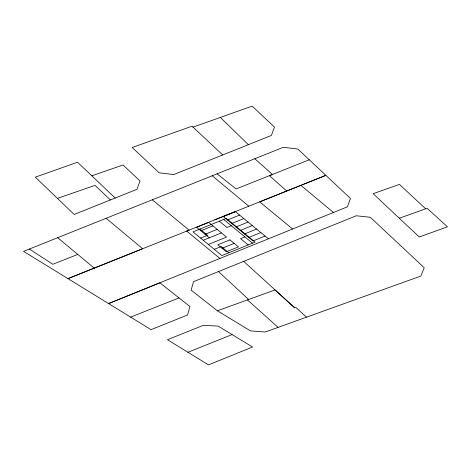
<?xml version="1.0" encoding="UTF-8"?>
<svg xmlns="http://www.w3.org/2000/svg" width="471" height="471" viewBox="0 0 471 471"><rect width="100%" height="100%" fill="white"/><g stroke="black" fill="none" stroke-linecap="round" stroke-linejoin="round"><path stroke-width="0.71" d="M268.441 238.809L235.335 211.591L223.225 216.501L252.986 240.975L265.096 236.065M200.829 230.796L212.939 225.892M227.475 219.998L239.586 215.088M205.079 234.293L217.19 229.383M231.726 223.495L243.837 218.585M200.652 238.126L207.57 235.323L199.945 229.053M231.29 225.709L226.945 227.469L219.321 221.199M203.248 240.257L221.447 232.88L208.688 222.394L196.578 227.305L209.336 237.79M235.977 226.987L248.087 222.082M240.234 230.484L252.344 225.574M208.347 244.455L226.516 237.09L221.411 232.892M244.484 233.981L256.595 229.071M214.258 249.312L221.176 246.51L228.794 252.78M244.891 236.895L240.551 238.656L248.176 244.926M222.088 248.282L234.199 243.372M248.735 237.478L260.846 232.568M333.45 212.462L108.583 303.577L23.55 251.367L283.365 147.288L297.86 149.054L350.442 198.438L347.427 206.81L333.45 212.462L300.881 185.368L259.662 201.871L292.632 229.006M115.224 198.014L77.527 162.236L35.331 177.155L74.159 214.458L136.949 189.318L140.028 180.911L123.019 164.985L91.845 175.83M222.712 154.953L192.027 126.21L132.192 147.494L159.222 172.833L173.722 174.576L271.426 135.436L274.463 127.076L252.168 106.128L193.01 127.123M106.105 218.291L142.66 248.717L67.965 278.649L189.106 230.131L152.286 199.798M235.353 211.585L186.687 231.102L219.951 258.455M300.881 185.368L325.873 175.347L214.864 219.81M187.953 352.284L232.062 334.575L252.58 347.021L208.47 364.872L167.458 339.715L203.413 325.273L218.15 326.132L232.062 334.575M309.282 159.781L269.43 175.671L286.709 191.032M77.75 254.417L52.882 264.284L29.373 249.029M130.626 317.118L179.027 297.925L189.966 306.568L187.558 314.999L151.056 329.659L108.583 303.577L159.834 282.818L179.027 297.925M217.372 310.772L250.531 330.919L265.22 332.002L420.838 276.077L424.23 267.758L370.312 217.261L356.253 215.771L193.534 281.687L191.12 290.124L217.372 310.772L275.07 289.948L294.669 307.81L295.823 307.416L306.491 317.177M425.649 208.812L427.12 208.288L447.45 226.816L419.272 237.001L373.144 193.675L399.461 184.42L425.649 208.812L399.296 218.244M57.456 198.391L95.018 185.368L110.385 199.951M217.113 173.834L236.089 188.965L272.444 174.464L254.805 158.727M223.672 219.439L252.509 243.166M212.233 175.771L248.812 206.21M57.662 237.702L94.218 268.123M247.481 299.915L278.078 327.369M243.695 261.364L294.669 307.81M218.485 271.573L248.629 299.491M220.346 117.42L248.376 144.668M226.239 218.397L193.028 231.862L221.882 255.582L255.088 242.123L226.239 218.397M229.948 239.874L217.838 244.785L226.339 251.779L238.456 246.869L229.948 239.874"/></g></svg>
